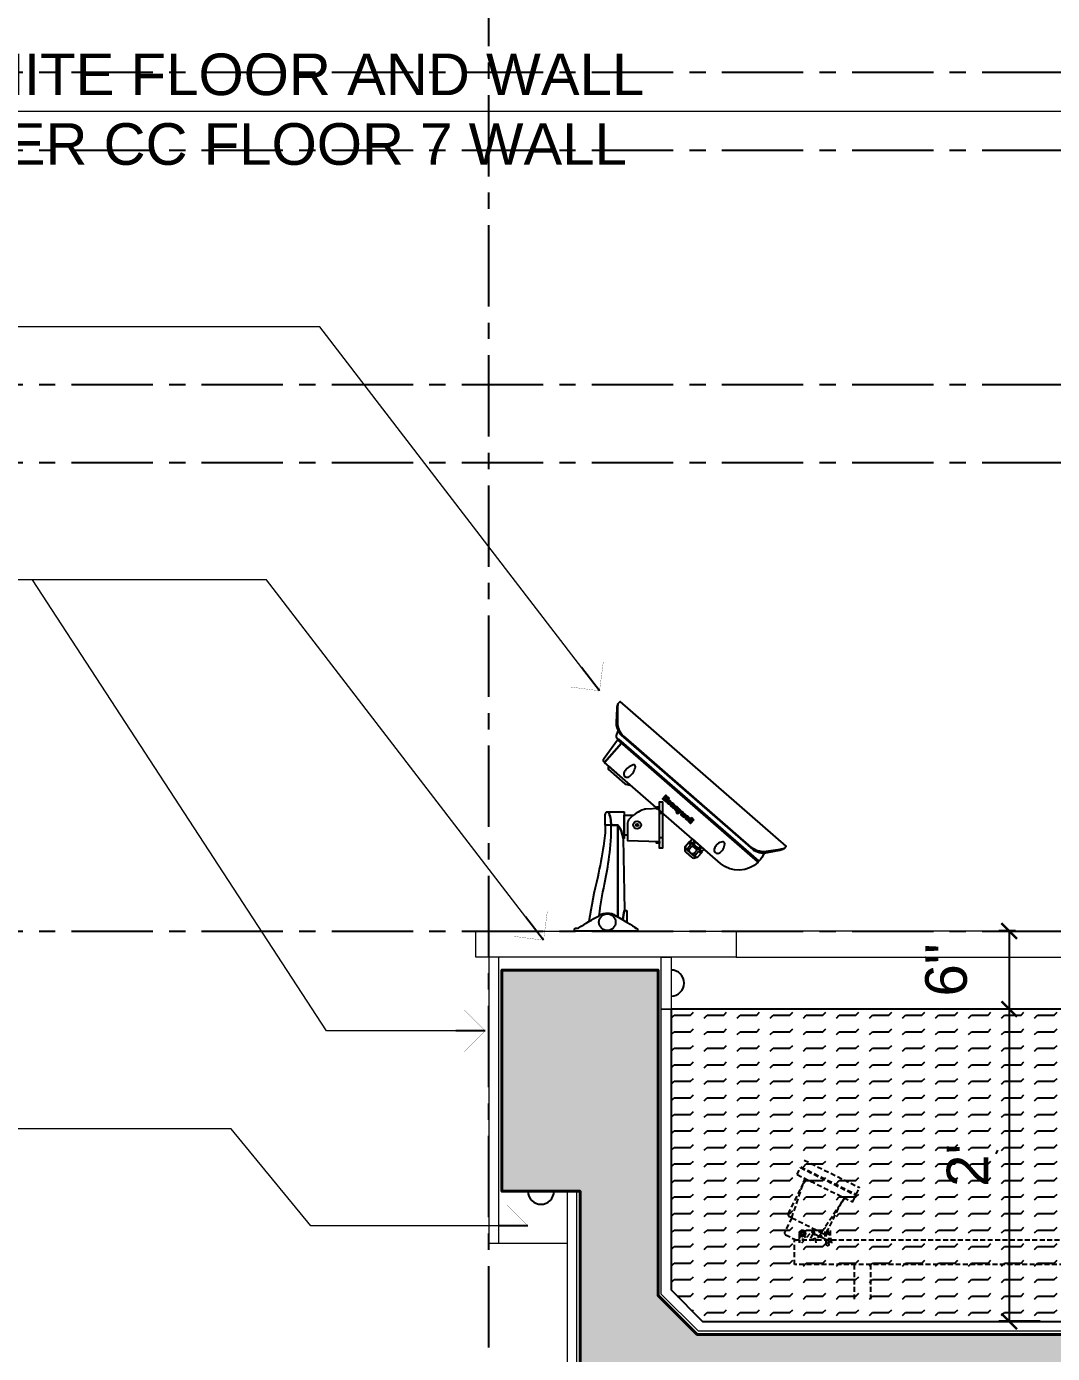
# Model space of a CAD drawing. Header units: inches. Extents: x 50027 to 54188, y -4291 to 1318.
# Drawn here: x 51570 to 51648.9, y -117.2 to -15.3 of the extents above; entities that cross this region are included whole.
import ezdxf

# ---------------------------------------------------------------- set-up
doc = ezdxf.new("R2010")
doc.units = ezdxf.units.IN
doc.linetypes.add('CENTER', pattern=[2, 1.25, -0.25, 0.25, -0.25])
doc.linetypes.add('HIDDEN', pattern=[9.525, 6.35, -3.175])
for name, color, linetype, lineweight in [('05--TEXT-3', 3, 'Continuous', 35), ('06--LINE-1', 9, 'Continuous', 18), ('07--DIM-2', 2, 'Continuous', 25), ('E--CONCRETE-4', 6, 'Continuous', 40), ('E--CONCRETE-SHADE', 253, 'Continuous', 25), ('M--TILING-3', 2, 'Continuous', 18)]:
    doc.layers.add(name, color=color, linetype=linetype, lineweight=lineweight)
for name, color, linetype in [('IN-Sp-built-in', 32, 'Continuous'), ('PROIETTORI', 175, 'Continuous'), ('ROAD CL', 251, 'CENTER'), ('water hatch', 121, 'Continuous')]:
    doc.layers.add(name, color=color, linetype=linetype)
doc.styles.add('3-16', font='arial.ttf')
doc.styles.add('TIME NEW', font='times.ttf')
doc.dimstyles.new('3-8 LEADER', dxfattribs={"dimscale": 0.4, "dimtxt": 8, "dimasz": 4, "dimexe": 6, "dimexo": 6, "dimgap": 0, "dimtad": 0, "dimdec": 0, "dimzin": 12, "dimdsep": 46, "dimlunit": 4, "dimtxsty": 'TIME NEW', "dimblk": 'DIM AERO', "dimcen": 0, "dimdle": 20, "dimclrd": 1, "dimclre": 9, "dimclrt": 2, "dimadec": 0, "dimazin": 0, "dimtfac": 1, "dimtdec": 0, "dimtofl": 0, "dimtmove": 1, "dimatfit": 3, "dimldrblk": 'DIM AERO', "dimfxl": 1, "dimtvp": 0.75, "dimtolj": 1, "dimtzin": 12, "dimlwd": 18, "dimlwe": 18, "dimarcsym": 1})
doc.dimstyles.new('Copy of 3-8', dxfattribs={"dimscale": 0.4, "dimtxt": 8, "dimasz": 3, "dimexe": 2, "dimexo": 2, "dimgap": 4, "dimtad": 1, "dimdec": 4, "dimzin": 0, "dimdsep": 46, "dimlunit": 4, "dimtxsty": '3-16', "dimblk": 'ARCHTICK', "dimcen": 12, "dimclrd": 1, "dimclre": 252, "dimclrt": 2, "dimadec": 3, "dimazin": 0, "dimtfac": 1, "dimtdec": 4, "dimtofl": 0, "dimtmove": 2, "dimatfit": 3, "dimldrblk": 'AERO', "dimfxl": 0.18, "dimtolj": 1, "dimtzin": 0, "dimarcsym": 1})

# ---------------------------------------------------------------- blocks, each defined once
blk = doc.blocks.new('FOUNTAIN')
at = {"layer": 'PROIETTORI', "linetype": 'ByBlock'}
for p, q in [((25.1, 206.6, -1.1), (96.1, 171.4, -1.1)), ((271, 214.8, -1.1), (273.1, 219.2, -1.1)), ((15.9, 188.1, -1.1), (20.3, 196.9, -1.1)), ((15.9, 188.1, -1.1), (87, 152.9, -1.1)), ((20.3, 196.9, -1.1), (91.3, 161.6, -1.1)), ((20.8, 197.9, -1.1), (91.8, 162.7, -1.1)), ((4.7, 137.8, -1.1), (24.3, 177.2, -1.1)), ((9.1, 132.7, -1.1), (26.1, 183.1, -1.1)), ((91.8, 162.7, -1.1), (96.1, 171.4, -1.1)), ((46.9, 113.9, -1.1), (76.8, 157.9, -1.1)), ((53.7, 113.5, -1.1), (73.2, 153, -1.1)), ((87, 152.9, -1.1), (91.3, 161.6, -1.1)), ((9.1, 132.7, -1.1), (0.1, 114.6, -1.1)), ((9.1, 132.7, -1.1), (5.9, 134.2, -1.1)), ((9.1, 132.7, -1.1), (46.9, 113.9, -1.1)), ((1.3, 111, -1.1), (18.8, 102.4, -1.1)), ((19.1, 114.9, -1.1), (22.7, 117.3, -1.1)), ((19.4, 110.7, -1.1), (19.1, 114.9, -1.1)), ((20.4, 110.2, -1.1), (19.4, 110.7, -1.1)), ((21.9, 100.8, -1.1), (34.4, 114.6, -1.1)), ((22.7, 117.3, -1.1), (26.5, 115.4, -1.1)), ((26.8, 111.1, -1.1), (23.3, 108.8, -1.1)), ((26.5, 115.4, -1.1), (26.8, 111.1, -1.1)), ((36.1, 112.2, -1.1), (32.8, 105.5, -1.1)), ((33.2, 104.1, -1.1), (55.7, 113, -1.1)), ((37.5, 112.6, -1.1), (59.9, 101.5, -1.1)), ((40.3, 100.6, -1.1), (38, 115.8, -1.1)), ((46.9, 113.9, -1.1), (44.6, 109.1, -1.1)), ((46.9, 113.9, -1.1), (50.1, 112.3, -1.1)), ((51.7, 115, -1.1), (51.7, 104.4, -1.1)), ((57.1, 113.5, -1.1), (57.4, 114.1, -1.1)), ((60.4, 100.3, -1.1), (57.4, 114.1, -1.1)), ((58.5, 116.4, -1.1), (58.5, 104.4, -1.1)), ((88.9, 72.7, -1.1), (88.9, 27.7, -1.1)), ((110.1, 72.7, -1.1), (110.1, 27.7, -1.1))]:
    blk.add_line(p, q, dxfattribs=at)
at = {"layer": 'PROIETTORI', "linetype": 'ByBlock', "elevation": -1.1}
blk.add_lwpolyline([(501.3, 72.7), (12.5, 72.7), (12.5, 104.4), (501.3, 104.4)], dxfattribs=at)
blk.add_lwpolyline([(54.7, 100.5), (53.2, 99.3), (53.6, 117.3), (55.4, 116.6), (57, 97.9), (56.6, 99.9)], close=True, dxfattribs=at)
at = {"layer": 'PROIETTORI', "linetype": 'ByBlock'}
blk.add_circle((55.1, 98.6, -1.1), 1.72, dxfattribs=at)
for centre, radius, start, end in [((7.1, 136.6, -1.1), 2.64, 153.6272, 243.6272), ((2.5, 113.4, -1.1), 2.64, 153.6272, 243.6272), ((23, 113, -1.1), 2.64, 288.72, 214.5833), ((23, 113, -1.1), 1.59, 334.0617, 154.0617), ((33.7, 105.1, -1.1), 1.06, 153.6272, 243.6272), ((35.6, 117, -1.1), 2.64, 243.6272, 333.6272), ((37, 111.7, -1.1), 1.06, 63.6272, 153.6272), ((51.3, 114.7, -1.1), 2.64, 243.6272, 333.6272), ((56.1, 113.9, -1.1), 1.06, 243.6272, 333.6272), ((59.4, 100.6, -1.1), 1.06, 345.6297, 63.6272)]:
    blk.add_arc(centre, radius, start, end, dxfattribs=at)
for points, knots in [([(21.5, 113.7, -1.1), (21.3, 113, -1.1), (21.1, 112.6, -1.1), (20.8, 111.6, -1.1), (20.6, 110.9, -1.1), (20.1, 109.1, -1.1), (19.8, 108.1, -1.1), (19.4, 106.2, -1.1), (19.2, 105.4, -1.1), (19, 103.4, -1.1), (18.9, 102.3, -1.1), (18.8, 99.9, -1.1), (18.9, 98.7, -1.1), (19.2, 117.1, -1.1), (19.2, 116.8, -1.1), (23.5, 104.4, -1.1)], [0, 0, 0, 0, 2.046107, 2.046107, 6.138321, 6.138321, 11.916812, 11.916812, 16.054552, 16.054552, 21.748352, 21.748352, 27.442153, 27.442153, 29.191208, 29.191208, 29.191208, 29.191208]), ([(24.4, 112.4, -1.1), (23.5, 109.6, -1.1), (21.7, 104, -1.1), (22, 117.7, -1.1), (27.5, 104.4, -1.1)], [0, 0, 0, 0, 16.740656, 33.286525, 33.286525, 33.286525, 33.286525])]:
    blk.add_open_spline(points, degree=3, knots=knots, dxfattribs=at)
blk = doc.blocks.new('DIM AERO')
at = {"color": 2}
blk.add_line((0, 0), (-1.414, 0), dxfattribs=at)
at = {"color": 2, "const_width": 0.01}
blk.add_lwpolyline([(-1, -1), (0, 0), (-1, 1)], dxfattribs=at)
blk = doc.blocks.new('_ArchTick')
at = {"color": 0, "const_width": 0.15}
blk.add_lwpolyline([(-0.5, -0.5), (0.5, 0.5)], dxfattribs=at)
blk = doc.blocks.new('*D116')
at = {"layer": '07--DIM-2', "color": 252, "linetype": 'HIDDEN', "lineweight": -2, "transparency": 16777216}
for p, q in [((51646.02, -84.77), (51644.75, -84.77)), ((51646.02, -90.77), (51644.75, -90.77))]:
    blk.add_line(p, q, dxfattribs=at)
at = {"layer": '07--DIM-2', "color": 1, "lineweight": -2, "transparency": 16777216}
blk.add_line((51645.55, -84.77), (51645.55, -90.77), dxfattribs=at)
at = {"layer": 'Defpoints', "color": 0, "transparency": 16777216}
for p in [(51646.82, -84.77), (51645.55, -90.77), (51646.82, -90.77)]:
    blk.add_point(p, dxfattribs=at)
at = {"layer": '07--DIM-2', "color": 1, "lineweight": -2, "transparency": 16777216, "xscale": 1.2, "yscale": 1.2, "zscale": 1.2}
for p, rotation in [((51645.55, -84.77), 90), ((51645.55, -90.77), 270)]:
    blk.add_blockref('_ArchTick', p, dxfattribs=dict(at, rotation=rotation))
at = {"layer": '07--DIM-2', "color": 2, "transparency": 16777216, "insert": (51640.71, -87.77), "char_height": 3.2, "attachment_point": 5, "rotation": 90, "style": '3-16'}
blk.add_mtext('\\A1;6"', dxfattribs=at)
blk = doc.blocks.new('AERO')
blk.add_line((0, 0), (-1, 0))
blk.add_lwpolyline([(-0.707, 0.707), (0, 0), (-0.707, -0.707)])
blk = doc.blocks.new('*D117')
at = {"layer": '07--DIM-2', "color": 252, "linetype": 'HIDDEN', "lineweight": -2, "transparency": 16777216}
for p, q in [((51646.02, -90.77), (51644.75, -90.77)), ((51647.92, -114.77), (51644.75, -114.77))]:
    blk.add_line(p, q, dxfattribs=at)
at = {"layer": '07--DIM-2', "color": 1, "lineweight": -2, "transparency": 16777216}
blk.add_line((51645.55, -90.77), (51645.55, -114.77), dxfattribs=at)
at = {"layer": 'Defpoints', "color": 0, "transparency": 16777216}
for p in [(51646.82, -90.77), (51645.55, -114.77), (51648.72, -114.77)]:
    blk.add_point(p, dxfattribs=at)
at = {"layer": '07--DIM-2', "color": 1, "lineweight": -2, "transparency": 16777216, "xscale": 1.2, "yscale": 1.2, "zscale": 1.2}
for p, rotation in [((51645.55, -90.77), 90), ((51645.55, -114.77), 270)]:
    blk.add_blockref('_ArchTick', p, dxfattribs=dict(at, rotation=rotation))
at = {"layer": '07--DIM-2', "color": 2, "transparency": 16777216, "insert": (51642.34, -102.77), "char_height": 3.2, "attachment_point": 5, "rotation": 90, "style": '3-16'}
blk.add_mtext("\\A1;2'", dxfattribs=at)
blk = doc.blocks.new('Honeywell Logo 1')
for points in [[(0.319, 0), (0.205, 0), (0.205, 0.171), (0.114, 0.171), (0.114, 0), (0, 0), (0, 0.331), (0.114, 0.331), (0.114, 0.194), (0.205, 0.194), (0.205, 0.331), (0.319, 0.331)], [(0.673, 0), (0.673, 0.228), (0.77, 0.228), (0.77, 0)], [(1.083, 0.125), (1.163, 0.125), (1.163, 0.103), (1.083, 0.103)], [(1.402, 0), (1.271, 0.228), (1.385, 0.228), (1.451, 0.114), (1.499, 0.228), (1.533, 0.228), (1.437, 0)], [(1.938, 0.228), (1.904, 0.228), (1.853, 0.081), (1.801, 0.228), (1.733, 0.228), (1.682, 0.081), (1.63, 0.228), (1.539, 0.228), (1.619, 0), (1.687, 0), (1.739, 0.147), (1.79, 0), (1.858, 0)], [(2.052, 0.125), (2.132, 0.125), (2.132, 0.103), (2.052, 0.103)], [(2.269, 0.331), (2.36, 0.331), (2.36, 0), (2.269, 0)], [(2.497, 0.331), (2.497, 0), (2.406, 0), (2.406, 0.331)]]:
    blk.add_lwpolyline(points, close=True)
for points in [[(0.456, 0.12), (0.456, 0.182, -1), (0.536, 0.182), (0.536, 0.12), (0.639, 0.12, 0.115355), (0.628, 0.164, 0.103952), (0.597, 0.204, 0.09106), (0.552, 0.23, 0.083657), (0.496, 0.239, 0.083657), (0.44, 0.23, 0.09106), (0.395, 0.204, 0.103952), (0.363, 0.164, 0.115355), (0.353, 0.12)], [(0.456, 0.12), (0.456, 0.057, 1), (0.536, 0.057), (0.536, 0.12), (0.639, 0.12, -0.115355), (0.628, 0.075, -0.103952), (0.597, 0.035, -0.09106), (0.552, 0.009, -0.083657), (0.496, 0, -0.083657), (0.44, 0.009, -0.09106), (0.395, 0.035, -0.103952), (0.363, 0.075, -0.115355), (0.353, 0.12)], [(0.946, 0.171), (0.946, 0), (0.849, 0), (0.849, 0.16, 0.396477), (0.815, 0.19, 0.410009), (0.77, 0.148), (0.77, 0.205, -0.210536), (0.92, 0.218, -0.065965), (0.927, 0.213, -0.214833), (0.946, 0.171, -0.591468)], [(0.99, 0.075, 0.103952), (1.022, 0.035, 0.09106), (1.067, 0.009, 0.083657), (1.123, 0), (1.123, 0.017, -0.414214), (1.083, 0.057), (1.083, 0.182, -0.414214), (1.123, 0.222), (1.123, 0.239, 0.083657), (1.067, 0.23, 0.09106), (1.022, 0.204, 0.103952), (0.99, 0.164, 0.115355), (0.98, 0.12, 0.115355)], [(1.266, 0.12, 0.115355), (1.256, 0.164, 0.103952), (1.224, 0.204, 0.09106), (1.179, 0.23, 0.083657), (1.123, 0.239), (1.123, 0.222, -0.414214), (1.163, 0.182), (1.163, 0.103), (1.266, 0.103), (1.266, 0.116, 0.009982)], [(1.123, 0.017, 0.230505), (1.216, 0.062), (1.243, 0.055, -0.055347), (1.224, 0.035, -0.09106), (1.179, 0.009, -0.083657), (1.123, 0)], [(1.96, 0.075, 0.103952), (1.991, 0.035, 0.09106), (2.036, 0.009, 0.083657), (2.092, 0), (2.092, 0.017, -0.414214), (2.052, 0.057), (2.052, 0.182, -0.414214), (2.092, 0.222), (2.092, 0.239, 0.083657), (2.036, 0.23, 0.09106), (1.991, 0.204, 0.103952), (1.96, 0.164, 0.115355), (1.949, 0.12, 0.115355)], [(2.235, 0.12, 0.115355), (2.225, 0.164, 0.103952), (2.193, 0.204, 0.09106), (2.148, 0.23, 0.083657), (2.092, 0.239), (2.092, 0.222, -0.414214), (2.132, 0.182), (2.132, 0.103), (2.235, 0.103), (2.235, 0.116, 0.009982)], [(2.092, 0.017, 0.230505), (2.185, 0.062), (2.212, 0.055, -0.055347), (2.193, 0.035, -0.09106), (2.148, 0.009, -0.083657), (2.092, 0)]]:
    blk.add_lwpolyline(points, format="xyb", close=True)
blk.add_lwpolyline([(1.388, -0.034, -0.376633), (1.356, -0.056, -0.296207), (1.351, -0.048, 1.703815), (1.283, -0.074, 0.447971), (1.417, -0.046), (1.437, 0), (1.402, 0), (1.388, -0.034)], format="xyb")
blk = doc.blocks.new('HHCWM-SIDE')
for p, q in [((7.76, -0.56), (7.91, -0.56)), ((8.38, -0.56), (8.54, -0.56))]:
    blk.add_line(p, q)
for points in [[(11.4, 2.69, 0.121898), (12, 2.84, 0.047327), (12.35, 3.06), (13.18, 4.03, 0.047494), (13.36, 4.28), (13.36, 4.53), (-3.57, 4.53), (-3.57, 4.28, 0.047494), (-3.4, 4.03), (-2.56, 3.06, 0.047327), (-2.22, 2.84, 0.121898), (-1.62, 2.69), (-1.43, 2.69)], [(13.36, 4.28, -0.047494), (13.18, 4.03), (12.35, 3.06, -0.047327), (12, 2.84, -0.121898), (11.4, 2.69), (-1.43, 2.69), (-1.62, 2.69, -0.121898), (-2.22, 2.84, -0.047327), (-2.56, 3.06), (-3.4, 4.03, -0.047494), (-3.57, 4.28, 0.094382), (-3.41, 3.96), (-2.73, 3.11, 0.110243), (-2.44, 2.85, 0.065781), (-1.94, 2.65, 0.062926), (-1.82, 2.64), (11.61, 2.64, 0.062926), (11.73, 2.65, 0.065781), (12.23, 2.85, 0.110243), (12.51, 3.11), (13.19, 3.96, 0.094382)], [(11.61, 2.64, 0.062926), (11.73, 2.65, 0.065781), (12.23, 2.85, 0.072838), (12.43, 3.01, -0.089317), (12.54, 2.27), (-1.92, 2.27, -0.310909), (-2.06, 2.37), (-2.2, 2.74, 0.0332), (-1.94, 2.65, 0.062926), (-1.82, 2.64)], [(-1.39, 0.21, -0.390275), (-1.64, 0.44), (-1.78, 2.19), (-1.39, 2.19)], [(-1.39, 2.19), (12.54, 2.19, -0.39622), (10.43, 0.21), (-1.39, 0.21)], [(0.76, 0.65, 0.189897), (0.61, 1.52, 0.560181), (0.39, 1.52, 0.189897), (0.23, 0.65, 0.816705)], [(9.81, 0.72, 0.280791), (9.67, 1.56, 0.404587), (9.45, 1.56, 0.304953), (9.33, 0.72, 0.598424)], [(-1, 0.21, -0.173472), (-0.92, 0.1, 0.169249), (-0.85, 0), (0.85, 0, 0.129829), (0.94, 0.03), (1.22, 0.18, -0.129829), (1.32, 0.21)], [(8.65, -0.69), (7.65, -0.69, -0.414214), (7.52, -0.56), (7.52, -0.11), (7.56, -0.08), (8.74, -0.08), (8.78, -0.11), (8.78, -0.56, -0.414214)], [(7.6, -0.68, 0.040867), (7.67, -0.66, 0.262971), (7.76, -0.56), (7.76, -0.23, 0.414214), (7.74, -0.21), (7.52, -0.21), (7.52, -0.56, 0.312318)], [(7.87, -0.89), (8.43, -0.89, 0.345871), (8.69, -0.68, -0.088113), (8.65, -0.69), (7.65, -0.69, -0.088113), (7.6, -0.68, 0.345871)], [(8.38, -0.56, -0.262971), (8.3, -0.66, -0.181797), (8, -0.66, -0.262971), (7.91, -0.56), (7.91, -0.23, -0.414214), (7.93, -0.21), (8.36, -0.21, -0.414214), (8.38, -0.23)], [(8.69, -0.68, -0.040867), (8.63, -0.66, -0.262971), (8.54, -0.56), (8.54, -0.23, -0.414214), (8.56, -0.21), (8.78, -0.21), (8.78, -0.56, -0.312318)]]:
    blk.add_lwpolyline(points, format="xyb", close=True)
for points in [[(12.5, 2.19), (-1.76, 2.19), (-1.76, 2.27), (12.5, 2.27)], [(7.56, 0.21), (7.56, -0.04), (8.74, -0.04), (8.74, 0.21)], [(7.78, -0.04), (7.78, 0.16), (7.91, 0.16), (7.91, -0.04)], [(8.52, -0.04), (8.52, 0.16), (8.39, 0.16), (8.39, -0.04)], [(7.7, -0.08), (7.7, -0.04), (8.6, -0.04), (8.6, -0.08)]]:
    blk.add_lwpolyline(points, close=True)
at = {"xscale": 1.149999999999991, "yscale": 1.149999999999991, "zscale": 1.149999999999991}
blk.add_blockref('Honeywell Logo 1', (3.8, 1.02), dxfattribs=at)
blk = doc.blocks.new('HHMW-SIDE')
for p, q in [((-9.07, 4.35), (-9.07, 4.12)), ((-7.16, 4.35), (-7.16, 4.12))]:
    blk.add_line(p, q)
for points in [[(-9.07, 4.12), (-9.92, 4.12), (-9.92, 4.35), (-9.07, 4.35)], [(-7.16, 4.35), (-6.37, 4.35), (-6.37, 4.12), (-7.16, 4.12)]]:
    blk.add_lwpolyline(points)
for points in [[(-9.53, 4.12), (-9.53, 3.88), (-9.4, 3.88), (-9.41, 4.12)], [(-9.07, 4.12), (-9.07, 4.35), (-7.16, 4.35), (-7.16, 4.12)], [(-6.76, 4.12), (-6.76, 3.88), (-6.89, 3.88), (-6.88, 4.12)]]:
    blk.add_lwpolyline(points, close=True)
for points in [[(-9.41, 4.12), (-9.37, 3.06, 0.073748), (-9.34, 2.92, 0.11958), (-8.63, 1.8, 0.193785), (-8.28, 1.66), (-6.97, 1.66), (-6.88, 4.12)], [(-7.36, 1.66), (-7.36, 1.4), (-8.91, 1.4), (-8.91, 2.11, 0.03668), (-8.63, 1.8, 0.193785), (-8.28, 1.66)], [(-0.25, 2.25), (-0.21, 2.25), (-0.21, 2.37, -0.414214), (-0.16, 2.42), (0, 2.42), (0, -2.42), (-0.16, -2.42, -0.414214), (-0.21, -2.37), (-0.21, -2.13), (-0.21, -2.13, -0.261116), (-0.25, -2.1, -0.00712), (-1.18, -0.54, -0.281831), (-1.18, 0.74, -0.006819), (-0.29, 2.23, -0.261438)], [(-9.17, 0.2), (-9.17, 1.35, -0.414214), (-9.12, 1.4), (-7.15, 1.4, -0.414214), (-7.1, 1.35), (-7.1, 1.32, 0.117669), (-8.14, 0.92), (-8.14, 0.4, 0.075178)], [(-8.14, 0.92, -0.117669), (-7.1, 1.32), (-1.59, 1.41, 0.026701), (-0.85, 1.3, 0.001717), (-1.07, 0.92)], [(-0.67, 1.6, 0.001397), (-0.85, 1.3, -0.026701), (-1.59, 1.41), (-1.59, 1.55, -0.414214), (-1.54, 1.6)], [(-8.14, 0.4), (-8.14, -0.07), (-8.92, -0.07, -0.414214), (-9.17, 0.18), (-9.17, 0.2, -0.075178)], [(-3.6, -0.12, 0.015849), (-5.73, 0.25, 0.039032), (-8.14, 0.4), (-8.14, 0.92), (-1.07, 0.92, 0.000824), (-1.18, 0.74, 0.276622), (-1.19, -0.52, -0.020074)], [(-1.18, -0.54, -0.004832), (-1.19, -0.52, -0.020074), (-3.6, -0.12, 0.015849), (-5.73, 0.25, 0.039032), (-8.14, 0.4), (-8.14, -0.07, -0.054555), (-6.53, -0.2, -0.015339), (-4.16, -0.64, 0.019738), (-0.73, -1.32, -0.003515)]]:
    blk.add_lwpolyline(points, format="xyb", close=True)
for centre, radius in [((-8.15, 2.39), 0.3), ((-8.15, 2.39), 0.0991), ((-0.68, 0.1), 0.641)]:
    blk.add_circle(centre, radius)

msp = doc.modelspace()

# ---------------------------------------------------------------- hatches: boundary and pattern name
at = {"layer": 'E--CONCRETE-SHADE'}
h = msp.add_hatch(color=240, dxfattribs=at)
h.dxf.hatch_style = 1
h.paths.add_polyline_path([(51702.55147, -120.77439), (51702.55147, -51.77439), (51690.55147, -51.77439), (51690.55147, -68.77439), (51696.55147, -68.77439), (51696.55147, -112.77439), (51693.55147, -115.77439), (51621.55147, -115.77439), (51618.55147, -112.77439), (51618.55147, -87.77439), (51606.55147, -87.77439), (51606.55147, -104.77439), (51612.55147, -104.77439), (51612.55147, -120.77439)])
at = {"layer": 'water hatch'}
h = msp.add_hatch(dxfattribs=at)
h.set_pattern_fill('FLEX', color=150, scale=0.2)
h.set_pattern_definition([(0, (-2543.1744, 4794.4451), (0, 1.27), [1.27, -1.27]), (45, (-2541.9044, 4794.4451), (0, 1.269999998), [0.3175, -1.161051226, 0.3175, -1.796051226])])
h.paths.add_polyline_path([(51619.55147, -90.77439), (51619.55147, -112.36017), (51621.96568, -114.77439), (51693.13725, -114.77439), (51695.55147, -112.36017), (51695.55147, -90.77439)])

# ---------------------------------------------------------------- linework, layer by layer
for centre, start, end in [((51619.55147, -88.77439), 270, 90), ((51609.55147, -104.77439), 180, 0)]:
    msp.add_arc(centre, 1, start, end)
at = {"layer": '06--LINE-1'}
msp.add_line((51606.30147, -108.77439), (51611.55147, -108.77439), dxfattribs=at)
for points in [[(51695.55147, -84.77439), (51624.55147, -84.77439), (51624.55147, -86.77439), (51695.55147, -86.77439)], [(51693.44791, -115.52439), (51621.65502, -115.52439), (51618.80147, -112.67083), (51618.80147, -90.77439), (51619.55147, -90.77439), (51619.55147, -112.36017), (51621.96568, -114.77439), (51693.13725, -114.77439), (51695.55147, -112.36017), (51695.55147, -90.77439), (51696.30147, -90.77439), (51696.30147, -112.67083)]]:
    msp.add_lwpolyline(points, close=True, dxfattribs=at)
at = {"layer": 'E--CONCRETE-4'}
msp.add_lwpolyline([(51702.55147, -120.77439), (51702.55147, -51.77439), (51690.55147, -51.77439), (51690.55147, -68.77439), (51696.55147, -68.77439), (51696.55147, -112.77439), (51693.55147, -115.77439), (51621.55147, -115.77439), (51618.55147, -112.77439), (51618.55147, -87.77439), (51606.55147, -87.77439), (51606.55147, -104.77439), (51612.55147, -104.77439), (51612.55147, -120.77439)], close=True, dxfattribs=at)
at = {"layer": 'M--TILING-3'}
for points in [[(51604.55147, -84.77439), (51624.55147, -84.77439), (51624.55147, -86.77439), (51604.55147, -86.77439)], [(51606.30147, -86.77439), (51605.55147, -86.77439), (51605.55147, -108.77439), (51606.30147, -108.77439)], [(51618.80147, -86.77439), (51619.55147, -86.77439), (51619.55147, -90.77439), (51618.80147, -90.77439)], [(51612.30147, -104.77439), (51611.55147, -104.77439), (51611.55147, -120.77439), (51612.30147, -120.77439)]]:
    msp.add_lwpolyline(points, close=True, dxfattribs=at)
at = {"layer": 'ROAD CL', "ltscale": 5}
for p, q in [((51605.55147, -186.77439), (51605.55147, 443.1787)), ((51173.46549, -18.77439), (52445.63744, -18.77439)), ((51173.46549, -24.77439), (52445.63744, -24.77439)), ((51173.46549, -42.77439), (52445.63744, -42.77439)), ((51173.46549, -48.77439), (52445.63744, -48.77439)), ((51173.46549, -84.77439), (52445.63744, -84.77439))]:
    msp.add_line(p, q, dxfattribs=at)
at = {"layer": 'water hatch', "color": 250}
msp.add_lwpolyline([(51619.55147, -90.77439), (51619.55147, -112.36017), (51621.96568, -114.77439), (51693.13725, -114.77439), (51695.55147, -112.36017), (51695.55147, -90.77439)], close=True, dxfattribs=at)

# ---------------------------------------------------------------- block references
at = {"linetype": 'HIDDEN', "xscale": 0.0600000000000015, "yscale": 0.0600000000000015, "zscale": 0.0600000000000015}
msp.add_blockref('FOUNTAIN', (51628.28228, -114.77439, 0.0677), dxfattribs=at)
at = {"layer": 'IN-Sp-built-in'}
for name, p, rotation in [('HHCWM-SIDE', (51615.35157, -72.89664), 319), ('HHMW-SIDE', (51614.55147, -84.77439), 270)]:
    msp.add_blockref(name, p, dxfattribs=dict(at, rotation=rotation))

# ---------------------------------------------------------------- texts
at = {"layer": '05--TEXT-3', "insert": (51537.67527, -21.09027), "char_height": 3.2, "width": 84.3479807, "attachment_point": 4, "style": '3-16'}
msp.add_mtext('\\A1;{\\H0.7x;\\S3/4;}" THICK GRANITE FLOOR AND WALL CLADDING OVER CC FLOOR 7 WALL', dxfattribs=at)

# ---------------------------------------------------------------- dimensions: what is measured, and where the dimension line sits
at = {"layer": '07--DIM-2'}
for base, p1, p2, picture, middle in [((51645.54823, -90.77439), (51646.81928, -84.77439), (51646.81928, -90.77439), '*D116', (51640.71439, -87.77439)), ((51645.54823, -114.77439), (51646.81928, -90.77439), (51648.72099, -114.77439), '*D117', (51642.34168, -102.77439))]:
    dim = msp.add_linear_dim(base=base, p1=p1, p2=p2, angle=90, dimstyle='Copy of 3-8', dxfattribs=at)
    dim.commit()
    dim.dimension.update_dxf_attribs({"geometry": picture, "text_midpoint": middle})

# ---------------------------------------------------------------- leaders
at = {"layer": '05--TEXT-3'}
for points in [[(51709.47596, -49.48065), (51688.18913, -21.79517), (51537.67527, -21.79517)], [(51614.05223, -66.31099), (51592.55488, -38.3517), (51487.96348, -38.3517)], [(51609.74829, -85.48065), (51588.46146, -57.79517), (51487.96348, -57.79517)], [(51605.26049, -92.43911), (51593.06579, -92.43911), (51570.44989, -57.79517)], [(51608.54532, -107.43745), (51591.8606, -107.43745), (51585.73077, -99.96698), (51537.67527, -99.96698)]]:
    msp.add_leader(points, dimstyle='3-8 LEADER', override={"dimgap": 0, "dimtad": 0}, dxfattribs=at)

doc.saveas('drawing.dxf')
